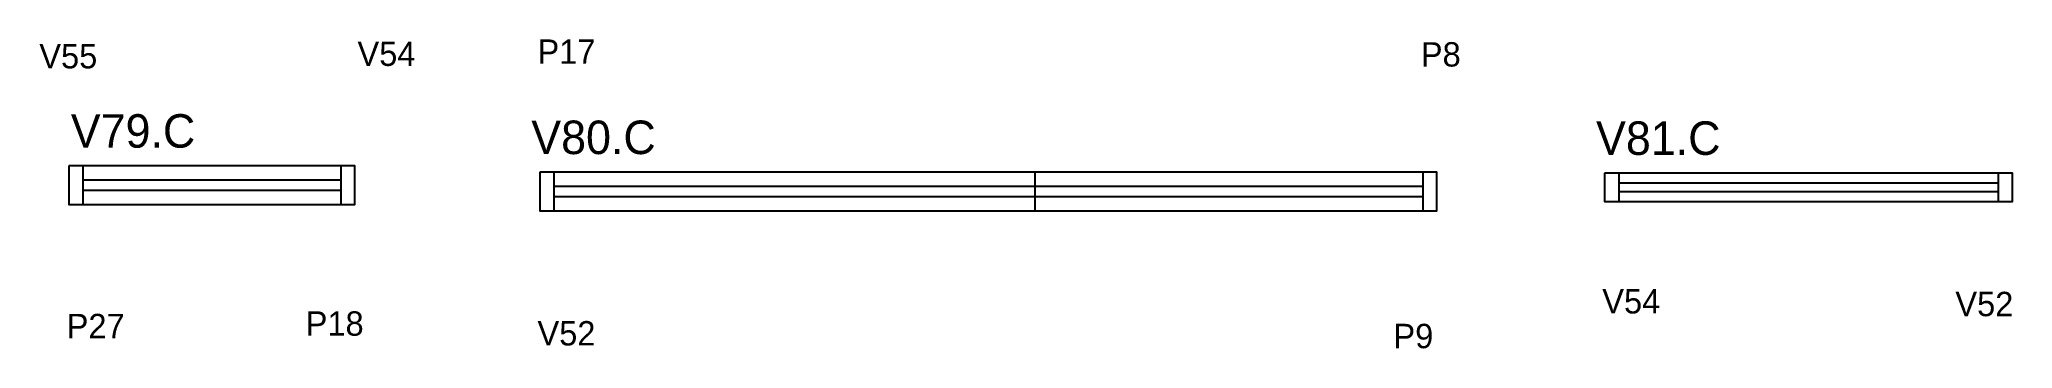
# Model space of a CAD drawing. Header units: metres. Extents: x 4416 to 5388, y -1423 to -1271.
import ezdxf

# ---------------------------------------------------------------- set-up
doc = ezdxf.new("R2010")
doc.units = ezdxf.units.M
for name, color, linetype in [('5', 7, 'Continuous'), ('NOMENCLATURA', 7, 'Continuous'), ('Painéis', 7, 'Continuous'), ('SARR_2.2x7', 7, 'Continuous'), ('SARR_EDITAR', 7, 'Continuous')]:
    doc.layers.add(name, color=color, linetype=linetype)

msp = doc.modelspace()

# ---------------------------------------------------------------- linework, layer by layer
at = {"layer": 'Painéis', "color": 7, "lineweight": 25}
msp.add_line((4906.76, -1355.48), (4906.76, -1336.48), dxfattribs=at)
for points in [[(4430.7, -1333.34), (4430.7, -1352.34), (4571.7, -1352.34), (4571.7, -1333.34), (4430.7, -1333.34)], [(4662.76, -1336.48), (4662.76, -1355.48), (5104.76, -1355.48), (5104.76, -1336.48), (4662.76, -1336.48)], [(5187.3, -1336.88), (5187.3, -1350.88), (5388.3, -1350.88), (5388.3, -1336.88), (5187.3, -1336.88)]]:
    msp.add_lwpolyline(points, dxfattribs=at)
at = {"layer": 'SARR_2.2x7', "color": 7, "lineweight": 25}
for p, q in [((4437.7, -1333.34), (4437.7, -1352.34)), ((4564.7, -1340.34), (4437.7, -1340.34)), ((4564.7, -1333.34), (4564.7, -1352.34)), ((4669.76, -1336.48), (4669.76, -1355.48)), ((5097.76, -1336.48), (5097.76, -1355.48)), ((5194.3, -1336.88), (5194.3, -1350.88)), ((5381.3, -1336.88), (5381.3, -1350.88)), ((4437.7, -1345.34), (4564.7, -1345.34)), ((4906.76, -1343.48), (4669.76, -1343.48)), ((4669.76, -1348.48), (4906.76, -1348.48)), ((5097.76, -1343.48), (4906.76, -1343.48)), ((4906.76, -1348.48), (5097.76, -1348.48))]:
    msp.add_line(p, q, dxfattribs=at)
at = {"layer": 'SARR_EDITAR', "color": 7, "lineweight": 25}
for p, q in [((5381.3, -1341.88), (5194.3, -1341.88)), ((5194.3, -1345.88), (5381.3, -1345.88))]:
    msp.add_line(p, q, dxfattribs=at)

# ---------------------------------------------------------------- texts
at = {"layer": '5', "color": 7, "lineweight": 25}
for s, p in [('V55', (4416.23, -1285.31)), ('V54', (4572.97, -1284.08)), ('P17', (4661.65, -1283.05)), ('P8', (5096.82, -1284.39)), ('V54', (5186.19, -1406.03)), ('V52', (5360.14, -1407.36)), ('P27', (4429.71, -1418.21)), ('P18', (4547.45, -1416.98)), ('V52', (4661.65, -1421.79)), ('P9', (5083.32, -1423.12))]:
    msp.add_text(s, height=12, dxfattribs=at).set_placement(p)
at = {"layer": 'NOMENCLATURA', "color": 7, "lineweight": 25}
for s, p in [('V79.C', (4431.74, -1324.36)), ('V80.C', (4658.58, -1327.51)), ('V81.C', (5183.11, -1327.9))]:
    msp.add_text(s, height=16.5, dxfattribs=at).set_placement(p)

doc.saveas('drawing.dxf')
